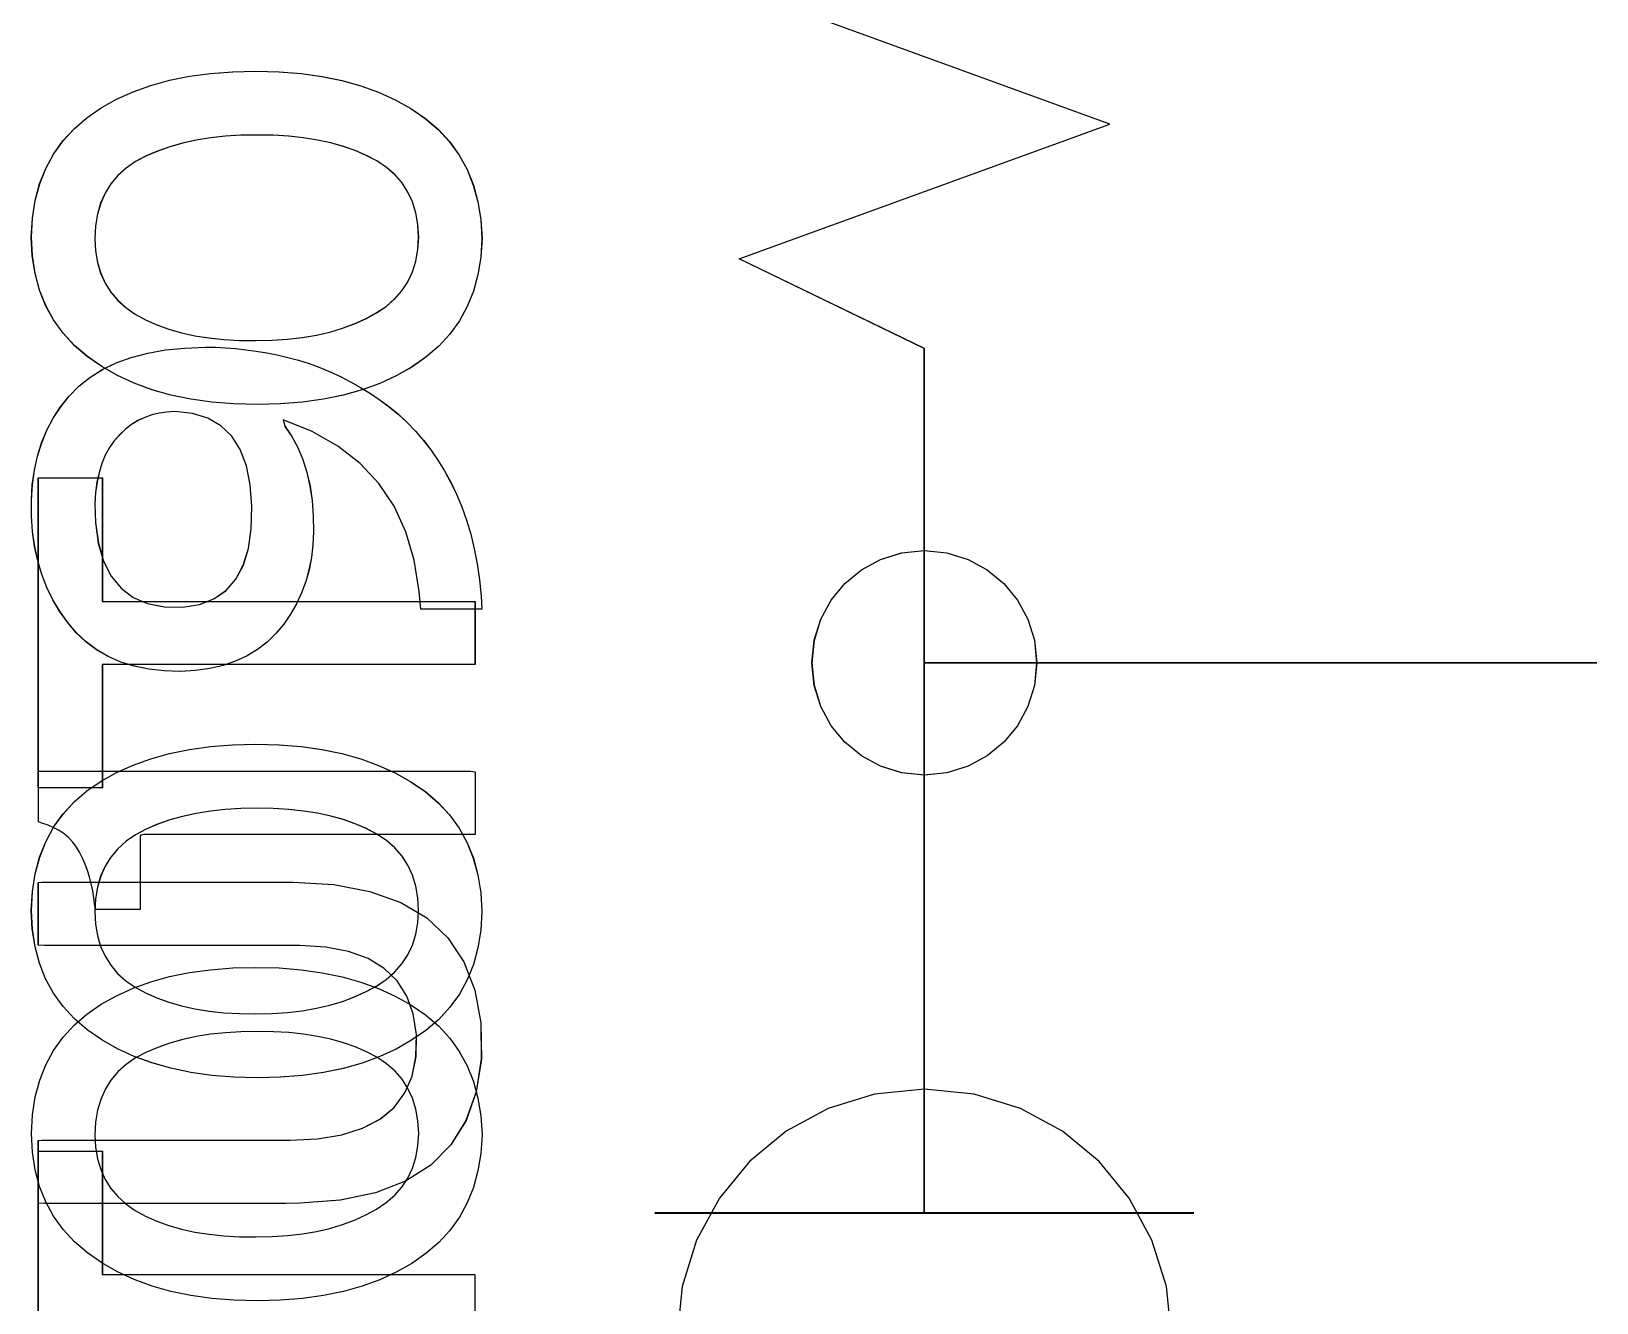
# Model space of a CAD drawing. Extents: x 1 to 47.7, y 0.2 to 35.
# Drawn here: x 36.3558 to 36.7042, y 8.7967 to 9.0799 of the extents above; entities that cross this region are included whole.
import ezdxf

# ---------------------------------------------------------------- set-up
doc = ezdxf.new("R2010")
doc.units = 0
doc.header["$MEASUREMENT"] = 0
for name, color, linetype in [('7_2___8__INDEPENDENT_INPUT', 7, 'CONTINUOUS'), ('7_3___8__OPTOISO_INDEPENDE', 7, 'CONTINUOUS'), ('7_4___24__OPTOISO_INDEPEND', 7, 'CONTINUOUS'), ('7_5___8__INDEPENDENT_INPUT', 7, 'CONTINUOUS'), ('7_6____8__INDEPENDENT_INPU', 7, 'CONTINUOUS'), ('7_7____8__OPTOISO_INDEPEND', 7, 'CONTINUOUS'), ('7_8____8__OPTOISO_INDEPEND', 7, 'CONTINUOUS')]:
    doc.layers.add(name, color=color, linetype=linetype)

msp = doc.modelspace()

# ---------------------------------------------------------------- linework, layer by layer
at = {"layer": '7_2___8__INDEPENDENT_INPUT'}
for points in [[(36.39456, 9.00952), (36.39678, 9.00949), (36.39903, 9.00938), (36.40129, 9.0092), (36.40358, 9.00895), (36.40588, 9.00863), (36.40821, 9.00824), (36.41055, 9.00778), (36.41292, 9.00725), (36.4153, 9.00662), (36.41768, 9.00586), (36.42002, 9.00499), (36.42234, 9.00403), (36.42462, 9.00296), (36.42688, 9.0018), (36.4291, 9.00053), (36.4313, 8.99917), (36.43346, 8.9977), (36.43557, 8.99616), (36.43757, 8.99451), (36.43949, 8.99273), (36.44132, 8.99083), (36.44307, 8.9888), (36.44472, 8.98665), (36.44629, 8.98437), (36.44777, 8.98197), (36.44916, 8.97945), (36.45047, 8.97676), (36.45165, 8.97394), (36.4527, 8.97097), (36.45361, 8.96787), (36.45439, 8.96463), (36.45503, 8.96124), (36.45554, 8.95772), (36.45591, 8.95406), (36.45608, 8.95114), (36.45536, 8.95114), (36.45387, 8.95114), (36.45184, 8.95114), (36.44953, 8.95114), (36.4472, 8.95114), (36.44508, 8.95114), (36.44344, 8.95114), (36.44252, 8.95114), (36.44214, 8.95514), (36.44105, 8.96208), (36.43918, 8.96841), (36.43655, 8.97411), (36.43315, 8.97919), (36.42899, 8.98365), (36.42405, 8.98749), (36.41834, 8.99071), (36.41187, 8.99331), (36.41228, 8.99188), (36.41381, 8.98961), (36.41514, 8.98715), (36.41625, 8.98449), (36.41714, 8.98164), (36.41783, 8.9786), (36.4183, 8.97537), (36.41855, 8.97194), (36.4186, 8.96843), (36.41847, 8.9655), (36.41814, 8.96268), (36.41762, 8.95995), (36.41689, 8.95733), (36.41596, 8.95481), (36.41483, 8.95239), (36.41351, 8.95007), (36.41198, 8.94785), (36.41026, 8.94574), (36.40832, 8.94384), (36.40618, 8.94218), (36.40383, 8.94077), (36.40128, 8.9396), (36.39851, 8.93866), (36.39554, 8.93798), (36.39236, 8.93753), (36.38897, 8.93732), (36.38537, 8.93741), (36.38195, 8.9378), (36.37873, 8.93846), (36.37572, 8.9394), (36.37293, 8.94061), (36.37035, 8.94211), (36.36798, 8.94389), (36.36582, 8.94594), (36.36387, 8.94826), (36.36211, 8.9507), (36.36056, 8.95329), (36.35923, 8.95603), (36.35812, 8.95891), (36.35723, 8.96194), (36.35655, 8.96512), (36.35609, 8.96845), (36.35585, 8.97192), (36.35583, 8.97548), (36.35604, 8.97889), (36.35649, 8.98214), (36.35718, 8.98525), (36.35811, 8.98821), (36.35927, 8.99103), (36.36068, 8.99369), (36.36233, 8.99621), (36.36421, 8.99858), (36.36637, 9.00081), (36.36884, 9.0028), (36.37161, 9.00453), (36.37468, 9.006), (36.37805, 9.00722), (36.38172, 9.00818), (36.3857, 9.00889), (36.38998, 9.00933)], [(36.38775, 8.99516), (36.38597, 8.99508), (36.38427, 8.99484), (36.38263, 8.99444), (36.38106, 8.99388), (36.37956, 8.99316), (36.37812, 8.99228), (36.37676, 8.99124), (36.37547, 8.99003), (36.37426, 8.98867), (36.37319, 8.98715), (36.37227, 8.98546), (36.37151, 8.98362), (36.37089, 8.98162), (36.37042, 8.97945), (36.3701, 8.97713), (36.36994, 8.97464), (36.37007, 8.97051), (36.37073, 8.96588), (36.3719, 8.96189), (36.37358, 8.95855), (36.37577, 8.95585), (36.37847, 8.95381), (36.38169, 8.95242), (36.38541, 8.95167), (36.38952, 8.95161), (36.39324, 8.95224), (36.39645, 8.95348), (36.39915, 8.95535), (36.40132, 8.95783), (36.40299, 8.96094), (36.40414, 8.96467), (36.40477, 8.96903), (36.4049, 8.97401), (36.40454, 8.97888), (36.40367, 8.98312), (36.4023, 8.98672), (36.40041, 8.98968), (36.39801, 8.99201), (36.3951, 8.99369), (36.39168, 8.99474)], [(36.40579, 8.92109), (36.41094, 8.92096), (36.41584, 8.92057), (36.42051, 8.91992), (36.42494, 8.91901), (36.42914, 8.91784), (36.43309, 8.9164), (36.43681, 8.91471), (36.44029, 8.91276), (36.44352, 8.91055), (36.4464, 8.90807), (36.4489, 8.90535), (36.45104, 8.90239), (36.4528, 8.89917), (36.45419, 8.89571), (36.4552, 8.892), (36.45584, 8.88804), (36.45611, 8.88383), (36.45584, 8.87967), (36.45521, 8.87576), (36.4542, 8.87208), (36.45283, 8.86865), (36.45108, 8.86547), (36.44897, 8.86253), (36.44649, 8.85983), (36.44364, 8.85738), (36.44045, 8.85517), (36.43703, 8.85322), (36.43335, 8.85153), (36.42943, 8.85009), (36.42526, 8.84892), (36.42083, 8.84801), (36.41616, 8.84736), (36.41123, 8.84697), (36.40606, 8.84684), (36.4009, 8.84697), (36.39598, 8.84737), (36.3913, 8.84803), (36.38686, 8.84895), (36.38266, 8.85014), (36.3787, 8.85159), (36.37498, 8.8533), (36.3715, 8.85528), (36.36826, 8.85752), (36.36537, 8.86), (36.36286, 8.86272), (36.36073, 8.86569), (36.35899, 8.86889), (36.35762, 8.87233), (36.35664, 8.87601), (36.35603, 8.87994), (36.35581, 8.8841), (36.35606, 8.8883), (36.35667, 8.89225), (36.35766, 8.89595), (36.35902, 8.8994), (36.36075, 8.9026), (36.36285, 8.90555), (36.36531, 8.90825), (36.36815, 8.91069), (36.37134, 8.91288), (36.37478, 8.9148), (36.37846, 8.91647), (36.3824, 8.91788), (36.38658, 8.91904), (36.39101, 8.91993), (36.39569, 8.92057), (36.40061, 8.92096)], [(36.40606, 8.90686), (36.40244, 8.90679), (36.39898, 8.90657), (36.39566, 8.90621), (36.3925, 8.9057), (36.38949, 8.90504), (36.38664, 8.90424), (36.38394, 8.90329), (36.38139, 8.9022), (36.37901, 8.90094), (36.3769, 8.89948), (36.37507, 8.89782), (36.37352, 8.89597), (36.37225, 8.89393), (36.37125, 8.89169), (36.37053, 8.88927), (36.37008, 8.88664), (36.36991, 8.88383), (36.37008, 8.88106), (36.37052, 8.87848), (36.37123, 8.87609), (36.37222, 8.87389), (36.37348, 8.87188), (36.37501, 8.87006), (36.37681, 8.86843), (36.37889, 8.86698), (36.38122, 8.86572), (36.38372, 8.8646), (36.38638, 8.86364), (36.38921, 8.86283), (36.3922, 8.86217), (36.39535, 8.86166), (36.39867, 8.86131), (36.40215, 8.86111), (36.40579, 8.86107), (36.40939, 8.86115), (36.41283, 8.86138), (36.41612, 8.86176), (36.41925, 8.86229), (36.42223, 8.86298), (36.42504, 8.86382), (36.42771, 8.86482), (36.43022, 8.86596), (36.4326, 8.86725), (36.43478, 8.86871), (36.43667, 8.87035), (36.43827, 8.87218), (36.43959, 8.87419), (36.44063, 8.87639), (36.44137, 8.87878), (36.44183, 8.88135), (36.442, 8.8841), (36.44183, 8.88691), (36.44138, 8.88953), (36.44064, 8.89195), (36.43963, 8.89417), (36.43833, 8.89619), (36.43674, 8.89802), (36.43488, 8.89965), (36.43273, 8.90109), (36.43037, 8.90232), (36.42789, 8.90338), (36.42525, 8.90431), (36.42245, 8.90509), (36.41949, 8.90572), (36.41637, 8.90622), (36.4131, 8.90658), (36.40966, 8.90679)]]:
    msp.add_lwpolyline(points, close=True, dxfattribs=at)
for points in [[(36.55459, 8.8168), (36.55459, 8.9393), (36.70423, 8.9393)], [(36.37161, 8.80302), (36.45455, 8.80302), (36.45455, 8.78893), (36.37161, 8.78893), (36.37161, 8.76146), (36.35737, 8.76146), (36.35737, 8.83051), (36.37161, 8.83051), (36.37161, 8.80302)], [(36.4946, 8.8168), (36.61459, 8.8168)]]:
    msp.add_lwpolyline(points, dxfattribs=at)
at = {"layer": '7_3___8__OPTOISO_INDEPENDE'}
for points in [[(36.39456, 9.00952), (36.39678, 9.00949), (36.39903, 9.00938), (36.40129, 9.0092), (36.40358, 9.00895), (36.40588, 9.00863), (36.40821, 9.00824), (36.41055, 9.00778), (36.41292, 9.00725), (36.4153, 9.00662), (36.41768, 9.00586), (36.42002, 9.00499), (36.42234, 9.00403), (36.42462, 9.00296), (36.42688, 9.0018), (36.4291, 9.00053), (36.4313, 8.99917), (36.43346, 8.9977), (36.43557, 8.99616), (36.43757, 8.99451), (36.43949, 8.99273), (36.44132, 8.99083), (36.44307, 8.9888), (36.44472, 8.98665), (36.44629, 8.98437), (36.44777, 8.98197), (36.44916, 8.97945), (36.45047, 8.97676), (36.45165, 8.97394), (36.4527, 8.97097), (36.45361, 8.96787), (36.45439, 8.96463), (36.45503, 8.96124), (36.45554, 8.95772), (36.45591, 8.95406), (36.45608, 8.95114), (36.45536, 8.95114), (36.45387, 8.95114), (36.45184, 8.95114), (36.44953, 8.95114), (36.4472, 8.95114), (36.44508, 8.95114), (36.44344, 8.95114), (36.44252, 8.95114), (36.44214, 8.95514), (36.44105, 8.96208), (36.43918, 8.96841), (36.43655, 8.97411), (36.43315, 8.97919), (36.42899, 8.98365), (36.42405, 8.98749), (36.41834, 8.99071), (36.41187, 8.99331), (36.41228, 8.99188), (36.41381, 8.98961), (36.41514, 8.98715), (36.41625, 8.98449), (36.41714, 8.98164), (36.41783, 8.9786), (36.4183, 8.97537), (36.41855, 8.97194), (36.4186, 8.96843), (36.41847, 8.9655), (36.41814, 8.96268), (36.41762, 8.95995), (36.41689, 8.95733), (36.41596, 8.95481), (36.41483, 8.95239), (36.41351, 8.95007), (36.41198, 8.94785), (36.41026, 8.94574), (36.40832, 8.94384), (36.40618, 8.94218), (36.40383, 8.94077), (36.40128, 8.9396), (36.39851, 8.93866), (36.39554, 8.93798), (36.39236, 8.93753), (36.38897, 8.93732), (36.38537, 8.93741), (36.38195, 8.9378), (36.37873, 8.93846), (36.37572, 8.9394), (36.37293, 8.94061), (36.37035, 8.94211), (36.36798, 8.94389), (36.36582, 8.94594), (36.36387, 8.94826), (36.36211, 8.9507), (36.36056, 8.95329), (36.35923, 8.95603), (36.35812, 8.95891), (36.35723, 8.96194), (36.35655, 8.96512), (36.35609, 8.96845), (36.35585, 8.97192), (36.35583, 8.97548), (36.35604, 8.97889), (36.35649, 8.98214), (36.35718, 8.98525), (36.35811, 8.98821), (36.35927, 8.99103), (36.36068, 8.99369), (36.36233, 8.99621), (36.36421, 8.99858), (36.36637, 9.00081), (36.36884, 9.0028), (36.37161, 9.00453), (36.37468, 9.006), (36.37805, 9.00722), (36.38172, 9.00818), (36.3857, 9.00889), (36.38998, 9.00933)], [(36.38775, 8.99516), (36.38597, 8.99508), (36.38427, 8.99484), (36.38263, 8.99444), (36.38106, 8.99388), (36.37956, 8.99316), (36.37812, 8.99228), (36.37676, 8.99124), (36.37547, 8.99003), (36.37426, 8.98867), (36.37319, 8.98715), (36.37227, 8.98546), (36.37151, 8.98362), (36.37089, 8.98162), (36.37042, 8.97945), (36.3701, 8.97713), (36.36994, 8.97464), (36.37007, 8.97051), (36.37073, 8.96588), (36.3719, 8.96189), (36.37358, 8.95855), (36.37577, 8.95585), (36.37847, 8.95381), (36.38169, 8.95242), (36.38541, 8.95167), (36.38952, 8.95161), (36.39324, 8.95224), (36.39645, 8.95348), (36.39915, 8.95535), (36.40132, 8.95783), (36.40299, 8.96094), (36.40414, 8.96467), (36.40477, 8.96903), (36.4049, 8.97401), (36.40454, 8.97888), (36.40367, 8.98312), (36.4023, 8.98672), (36.40041, 8.98968), (36.39801, 8.99201), (36.3951, 8.99369), (36.39168, 8.99474)], [(36.40579, 8.92109), (36.41094, 8.92096), (36.41584, 8.92057), (36.42051, 8.91992), (36.42494, 8.91901), (36.42914, 8.91784), (36.43309, 8.9164), (36.43681, 8.91471), (36.44029, 8.91276), (36.44352, 8.91055), (36.4464, 8.90807), (36.4489, 8.90535), (36.45104, 8.90239), (36.4528, 8.89917), (36.45419, 8.89571), (36.4552, 8.892), (36.45584, 8.88804), (36.45611, 8.88383), (36.45584, 8.87967), (36.45521, 8.87576), (36.4542, 8.87208), (36.45283, 8.86865), (36.45108, 8.86547), (36.44897, 8.86253), (36.44649, 8.85983), (36.44364, 8.85738), (36.44045, 8.85517), (36.43703, 8.85322), (36.43335, 8.85153), (36.42943, 8.85009), (36.42526, 8.84892), (36.42083, 8.84801), (36.41616, 8.84736), (36.41123, 8.84697), (36.40606, 8.84684), (36.4009, 8.84697), (36.39598, 8.84737), (36.3913, 8.84803), (36.38686, 8.84895), (36.38266, 8.85014), (36.3787, 8.85159), (36.37498, 8.8533), (36.3715, 8.85528), (36.36826, 8.85752), (36.36537, 8.86), (36.36286, 8.86272), (36.36073, 8.86569), (36.35899, 8.86889), (36.35762, 8.87233), (36.35664, 8.87601), (36.35603, 8.87994), (36.35581, 8.8841), (36.35606, 8.8883), (36.35667, 8.89225), (36.35766, 8.89595), (36.35902, 8.8994), (36.36075, 8.9026), (36.36285, 8.90555), (36.36531, 8.90825), (36.36815, 8.91069), (36.37134, 8.91288), (36.37478, 8.9148), (36.37846, 8.91647), (36.3824, 8.91788), (36.38658, 8.91904), (36.39101, 8.91993), (36.39569, 8.92057), (36.40061, 8.92096)], [(36.40606, 8.90686), (36.40244, 8.90679), (36.39898, 8.90657), (36.39566, 8.90621), (36.3925, 8.9057), (36.38949, 8.90504), (36.38664, 8.90424), (36.38394, 8.90329), (36.38139, 8.9022), (36.37901, 8.90094), (36.3769, 8.89948), (36.37507, 8.89782), (36.37352, 8.89597), (36.37225, 8.89393), (36.37125, 8.89169), (36.37053, 8.88927), (36.37008, 8.88664), (36.36991, 8.88383), (36.37008, 8.88106), (36.37052, 8.87848), (36.37123, 8.87609), (36.37222, 8.87389), (36.37348, 8.87188), (36.37501, 8.87006), (36.37681, 8.86843), (36.37889, 8.86698), (36.38122, 8.86572), (36.38372, 8.8646), (36.38638, 8.86364), (36.38921, 8.86283), (36.3922, 8.86217), (36.39535, 8.86166), (36.39867, 8.86131), (36.40215, 8.86111), (36.40579, 8.86107), (36.40939, 8.86115), (36.41283, 8.86138), (36.41612, 8.86176), (36.41925, 8.86229), (36.42223, 8.86298), (36.42504, 8.86382), (36.42771, 8.86482), (36.43022, 8.86596), (36.4326, 8.86725), (36.43478, 8.86871), (36.43667, 8.87035), (36.43827, 8.87218), (36.43959, 8.87419), (36.44063, 8.87639), (36.44137, 8.87878), (36.44183, 8.88135), (36.442, 8.8841), (36.44183, 8.88691), (36.44138, 8.88953), (36.44064, 8.89195), (36.43963, 8.89417), (36.43833, 8.89619), (36.43674, 8.89802), (36.43488, 8.89965), (36.43273, 8.90109), (36.43037, 8.90232), (36.42789, 8.90338), (36.42525, 8.90431), (36.42245, 8.90509), (36.41949, 8.90572), (36.41637, 8.90622), (36.4131, 8.90658), (36.40966, 8.90679)]]:
    msp.add_lwpolyline(points, close=True, dxfattribs=at)
for points in [[(36.55459, 8.8168), (36.55459, 8.93931), (36.70423, 8.93931)], [(36.37161, 8.80302), (36.45455, 8.80302), (36.45455, 8.78893), (36.37161, 8.78893), (36.37161, 8.76146), (36.35737, 8.76146), (36.35737, 8.83051), (36.37161, 8.83051), (36.37161, 8.80302)], [(36.4946, 8.8168), (36.61459, 8.8168)]]:
    msp.add_lwpolyline(points, dxfattribs=at)
at = {"layer": '7_4___24__OPTOISO_INDEPEND'}
for points in [[(36.55458, 8.8443), (36.55458, 8.93929), (36.70423, 8.93929)], [(36.60957, 8.78929), (36.60845, 8.80038), (36.60525, 8.8107), (36.60018, 8.82005), (36.59347, 8.82819), (36.58533, 8.83491), (36.57599, 8.83998), (36.56566, 8.84318), (36.55458, 8.8443), (36.54349, 8.84318), (36.53316, 8.83998), (36.52381, 8.83491), (36.51567, 8.82819), (36.50896, 8.82005), (36.50389, 8.8107), (36.50068, 8.80038), (36.49957, 8.78929)]]:
    msp.add_lwpolyline(points, dxfattribs=at)
for points in [[(36.45456, 8.90097), (36.45171, 8.90097), (36.44413, 8.90097), (36.43326, 8.90097), (36.42058, 8.90097), (36.40754, 8.90097), (36.39558, 8.90097), (36.38618, 8.90097), (36.38078, 8.90097), (36.38003, 8.90081), (36.38003, 8.8996), (36.38003, 8.89749), (36.38003, 8.89481), (36.38003, 8.89189), (36.38003, 8.88905), (36.38003, 8.88662), (36.38003, 8.88492), (36.38003, 8.88428), (36.37965, 8.88428), (36.37863, 8.88428), (36.37716, 8.88428), (36.37546, 8.88428), (36.3737, 8.88428), (36.37209, 8.88428), (36.37082, 8.88428), (36.3701, 8.88428), (36.36992, 8.88514), (36.36973, 8.88683), (36.36947, 8.88847), (36.36914, 8.89004), (36.36875, 8.89155), (36.3683, 8.89301), (36.36777, 8.89441), (36.36719, 8.89575), (36.36654, 8.89703), (36.36583, 8.89821), (36.36503, 8.89929), (36.36412, 8.90026), (36.36312, 8.90112), (36.36202, 8.90188), (36.36082, 8.90252), (36.35952, 8.90306), (36.35812, 8.9035), (36.35738, 8.90379), (36.35738, 8.90461), (36.35738, 8.90605), (36.35738, 8.90788), (36.35738, 8.90988), (36.35738, 8.91182), (36.35738, 8.91348), (36.35738, 8.91464), (36.35738, 8.91508), (36.3611, 8.91508), (36.37099, 8.91508), (36.38515, 8.91508), (36.40169, 8.91508), (36.4187, 8.91508), (36.43429, 8.91508), (36.44655, 8.91508), (36.45359, 8.91508), (36.45456, 8.91494), (36.45456, 8.91392), (36.45456, 8.91214), (36.45456, 8.90987), (36.45456, 8.90741), (36.45456, 8.905), (36.45456, 8.90295), (36.45456, 8.90151)], [(36.4058, 8.87141), (36.41095, 8.87128), (36.41586, 8.87089), (36.42053, 8.87023), (36.42496, 8.86932), (36.42915, 8.86815), (36.4331, 8.86672), (36.43682, 8.86503), (36.4403, 8.86308), (36.44353, 8.86086), (36.44641, 8.85839), (36.44892, 8.85567), (36.45105, 8.8527), (36.45281, 8.84948), (36.4542, 8.84602), (36.45521, 8.84231), (36.45585, 8.83835), (36.45612, 8.83415), (36.45586, 8.82998), (36.45522, 8.82607), (36.45422, 8.82239), (36.45284, 8.81896), (36.4511, 8.81578), (36.44898, 8.81284), (36.4465, 8.81014), (36.44365, 8.80768), (36.44047, 8.80547), (36.43704, 8.80352), (36.43337, 8.80183), (36.42944, 8.8004), (36.42527, 8.79923), (36.42085, 8.79832), (36.41617, 8.79767), (36.41125, 8.79728), (36.40607, 8.79715), (36.40091, 8.79728), (36.39599, 8.79768), (36.39131, 8.79834), (36.38687, 8.79926), (36.38267, 8.80045), (36.37871, 8.8019), (36.37499, 8.80362), (36.37151, 8.80559), (36.36827, 8.80783), (36.36538, 8.81031), (36.36288, 8.81303), (36.36075, 8.816), (36.359, 8.8192), (36.35764, 8.82264), (36.35665, 8.82632), (36.35605, 8.83024), (36.35582, 8.8344), (36.35607, 8.83861), (36.35669, 8.84256), (36.35768, 8.84626), (36.35903, 8.84971), (36.36076, 8.85291), (36.36286, 8.85586), (36.36533, 8.85856), (36.36817, 8.861), (36.37135, 8.86319), (36.37479, 8.86511), (36.37848, 8.86678), (36.38241, 8.8682), (36.38659, 8.86935), (36.39102, 8.87025), (36.3957, 8.87089), (36.40063, 8.87128)], [(36.40607, 8.85716), (36.40245, 8.85709), (36.39899, 8.85687), (36.39568, 8.85651), (36.39252, 8.856), (36.38951, 8.85535), (36.38665, 8.85454), (36.38395, 8.8536), (36.3814, 8.8525), (36.37902, 8.85124), (36.37692, 8.84978), (36.37509, 8.84813), (36.37353, 8.84628), (36.37226, 8.84424), (36.37126, 8.84201), (36.37054, 8.83958), (36.37009, 8.83696), (36.36993, 8.83415), (36.37009, 8.83138), (36.37053, 8.8288), (36.37124, 8.82641), (36.37223, 8.82421), (36.37349, 8.82219), (36.37502, 8.82037), (36.37683, 8.81874), (36.3789, 8.8173), (36.38123, 8.81603), (36.38373, 8.81491), (36.3864, 8.81395), (36.38922, 8.81314), (36.39221, 8.81248), (36.39536, 8.81198), (36.39868, 8.81163), (36.40216, 8.81143), (36.4058, 8.81139), (36.4094, 8.81146), (36.41284, 8.81169), (36.41613, 8.81207), (36.41926, 8.81261), (36.42224, 8.81329), (36.42506, 8.81413), (36.42772, 8.81513), (36.43023, 8.81628), (36.43262, 8.81757), (36.43479, 8.81902), (36.43668, 8.82066), (36.43829, 8.82249), (36.43961, 8.8245), (36.44064, 8.8267), (36.44139, 8.82908), (36.44184, 8.83165), (36.44202, 8.8344), (36.44185, 8.83722), (36.44139, 8.83983), (36.44066, 8.84225), (36.43964, 8.84447), (36.43834, 8.8465), (36.43676, 8.84832), (36.43489, 8.84996), (36.43274, 8.85139), (36.43038, 8.85262), (36.4279, 8.85369), (36.42526, 8.85461), (36.42247, 8.85539), (36.41951, 8.85603), (36.41639, 8.85653), (36.41311, 8.85688), (36.40967, 8.85709)]]:
    msp.add_lwpolyline(points, close=True, dxfattribs=at)
at = {"layer": '7_5___8__INDEPENDENT_INPUT'}
for points in [[(36.70424, 8.93922), (36.55457, 8.93922), (36.55457, 9.00919), (36.51333, 9.0292), (36.59583, 9.05921), (36.51333, 9.08923), (36.59583, 9.11925), (36.51333, 9.14926), (36.59583, 9.17928), (36.55457, 9.19928), (36.55457, 9.23921), (36.70424, 9.23921)], [(36.3716, 8.95292), (36.45454, 8.95292), (36.45454, 8.93883), (36.3716, 8.93883), (36.3716, 8.91136), (36.35735, 8.91136), (36.35735, 8.98041), (36.3716, 8.98041), (36.3716, 8.95292)], [(36.55457, 8.8168), (36.55457, 8.93922), (36.70424, 8.93922)], [(36.49457, 8.8167), (36.61458, 8.8167)]]:
    msp.add_lwpolyline(points, dxfattribs=at)
for points in [[(36.40578, 9.07099), (36.41092, 9.07086), (36.41583, 9.07047), (36.4205, 9.06982), (36.42493, 9.06891), (36.42912, 9.06774), (36.43308, 9.06631), (36.43679, 9.06462), (36.44027, 9.06266), (36.4435, 9.06045), (36.44638, 9.05797), (36.44889, 9.05525), (36.45103, 9.05229), (36.45279, 9.04907), (36.45417, 9.04561), (36.45519, 9.0419), (36.45583, 9.03794), (36.4561, 9.03373), (36.45583, 9.02957), (36.45519, 9.02566), (36.45419, 9.02198), (36.45281, 9.01856), (36.45107, 9.01537), (36.44896, 9.01243), (36.44647, 9.00973), (36.44362, 9.00728), (36.44044, 9.00507), (36.43702, 9.00312), (36.43334, 9.00143), (36.42942, 9), (36.42524, 8.99883), (36.42082, 8.99792), (36.41615, 8.99727), (36.41122, 8.99687), (36.40605, 8.99674), (36.40089, 8.99688), (36.39597, 8.99727), (36.39129, 8.99793), (36.38685, 8.99885), (36.38264, 9.00004), (36.37868, 9.00149), (36.37496, 9.0032), (36.37148, 9.00518), (36.36825, 9.00742), (36.36536, 9.0099), (36.36285, 9.01263), (36.36072, 9.01559), (36.35897, 9.01879), (36.35761, 9.02223), (36.35662, 9.02592), (36.35602, 9.02984), (36.35579, 9.034), (36.35604, 9.03821), (36.35666, 9.04216), (36.35765, 9.04586), (36.35901, 9.04931), (36.36073, 9.0525), (36.36283, 9.05545), (36.3653, 9.05815), (36.36814, 9.0606), (36.37132, 9.06278), (36.37476, 9.06471), (36.37845, 9.06637), (36.38238, 9.06778), (36.38657, 9.06894), (36.391, 9.06984), (36.39567, 9.07048), (36.4006, 9.07086)], [(36.40605, 9.05676), (36.40243, 9.05669), (36.39896, 9.05647), (36.39565, 9.05611), (36.39249, 9.0556), (36.38948, 9.05494), (36.38663, 9.05414), (36.38392, 9.0532), (36.38137, 9.0521), (36.379, 9.05084), (36.37689, 9.04938), (36.37506, 9.04772), (36.37351, 9.04587), (36.37223, 9.04383), (36.37123, 9.0416), (36.37051, 9.03917), (36.37007, 9.03655), (36.3699, 9.03373), (36.37007, 9.03096), (36.3705, 9.02839), (36.37122, 9.026), (36.3722, 9.0238), (36.37346, 9.02178), (36.37499, 9.01996), (36.3768, 9.01833), (36.37888, 9.01689), (36.38121, 9.01562), (36.38371, 9.0145), (36.38637, 9.01354), (36.3892, 9.01273), (36.39218, 9.01207), (36.39534, 9.01157), (36.39865, 9.01121), (36.40213, 9.01102), (36.40578, 9.01097), (36.40937, 9.01105), (36.41282, 9.01128), (36.4161, 9.01166), (36.41924, 9.0122), (36.42221, 9.01288), (36.42503, 9.01373), (36.42769, 9.01472), (36.4302, 9.01586), (36.43259, 9.01715), (36.43477, 9.01861), (36.43666, 9.02025), (36.43826, 9.02208), (36.43958, 9.0241), (36.44061, 9.02629), (36.44136, 9.02868), (36.44182, 9.03125), (36.44199, 9.034), (36.44182, 9.03682), (36.44137, 9.03943), (36.44063, 9.04185), (36.43961, 9.04407), (36.43831, 9.04609), (36.43673, 9.04792), (36.43486, 9.04956), (36.43271, 9.05099), (36.43035, 9.05222), (36.42788, 9.05329), (36.42524, 9.05421), (36.42244, 9.05499), (36.41948, 9.05563), (36.41636, 9.05612), (36.41308, 9.05648), (36.40964, 9.05669)], [(36.55456, 8.96422), (36.5596, 8.96371), (36.5643, 8.96225), (36.56855, 8.95994), (36.57225, 8.95689), (36.57531, 8.95319), (36.57762, 8.94894), (36.57907, 8.94424), (36.57958, 8.9392), (36.57907, 8.93416), (36.57762, 8.92947), (36.57531, 8.92523), (36.57225, 8.92153), (36.56855, 8.91848), (36.5643, 8.91618), (36.5596, 8.91473), (36.55456, 8.91422), (36.54952, 8.91473), (36.54483, 8.91618), (36.54059, 8.91848), (36.53689, 8.92153), (36.53384, 8.92523), (36.53154, 8.92947), (36.53008, 8.93416), (36.52957, 8.9392), (36.53008, 8.94424), (36.53154, 8.94894), (36.53384, 8.95319), (36.53689, 8.95689), (36.54059, 8.95994), (36.54483, 8.96225), (36.54952, 8.96371)], [(36.41402, 8.89039), (36.42314, 8.88984), (36.43115, 8.88832), (36.43804, 8.88585), (36.44383, 8.88241), (36.4485, 8.87801), (36.45205, 8.87265), (36.4545, 8.86634), (36.45583, 8.85906), (36.45595, 8.85103), (36.45481, 8.84369), (36.45255, 8.8373), (36.44918, 8.83186), (36.44469, 8.82736), (36.4391, 8.82382), (36.43239, 8.82122), (36.42457, 8.81958), (36.41563, 8.81889), (36.41234, 8.81886), (36.40734, 8.81886), (36.39968, 8.81886), (36.39042, 8.81886), (36.38064, 8.81886), (36.37139, 8.81886), (36.36373, 8.81886), (36.35873, 8.81886), (36.35735, 8.81888), (36.35735, 8.81961), (36.35735, 8.82116), (36.35735, 8.82326), (36.35735, 8.82566), (36.35735, 8.82809), (36.35735, 8.83027), (36.35735, 8.83195), (36.35735, 8.83286), (36.35813, 8.83295), (36.36245, 8.83295), (36.36962, 8.83295), (36.37858, 8.83295), (36.38828, 8.83295), (36.39767, 8.83295), (36.40568, 8.83295), (36.41126, 8.83295), (36.41336, 8.83295), (36.4195, 8.83324), (36.42489, 8.83412), (36.42953, 8.83557), (36.43341, 8.83761), (36.43654, 8.84023), (36.43892, 8.84344), (36.44054, 8.84722), (36.44142, 8.85159), (36.44151, 8.85649), (36.4408, 8.86105), (36.43938, 8.86502), (36.43722, 8.8684), (36.43434, 8.87117), (36.43074, 8.87335), (36.4264, 8.87493), (36.42134, 8.87591), (36.41555, 8.8763), (36.41292, 8.8763), (36.40787, 8.8763), (36.40013, 8.8763), (36.39077, 8.8763), (36.38089, 8.8763), (36.37153, 8.8763), (36.36379, 8.8763), (36.35874, 8.8763), (36.35735, 8.87632), (36.35735, 8.87705), (36.35735, 8.8786), (36.35735, 8.8807), (36.35735, 8.8831), (36.35735, 8.88553), (36.35735, 8.88771), (36.35735, 8.8894), (36.35735, 8.89031), (36.35814, 8.89039), (36.36251, 8.89039), (36.36976, 8.89039), (36.37883, 8.89039), (36.38865, 8.89039), (36.39815, 8.89039), (36.40625, 8.89039), (36.4119, 8.89039)]]:
    msp.add_lwpolyline(points, close=True, dxfattribs=at)
at = {"layer": '7_6____8__INDEPENDENT_INPU'}
for points in [[(36.39454, 9.00952), (36.39677, 9.00949), (36.39901, 9.00938), (36.40128, 9.0092), (36.40356, 9.00895), (36.40587, 9.00863), (36.40819, 9.00824), (36.41054, 9.00778), (36.4129, 9.00725), (36.41529, 9.00662), (36.41766, 9.00586), (36.42001, 9.00499), (36.42232, 9.00403), (36.42461, 9.00296), (36.42686, 9.0018), (36.42909, 9.00053), (36.43128, 8.99917), (36.43345, 8.9977), (36.43555, 8.99616), (36.43756, 8.99451), (36.43948, 8.99273), (36.44131, 8.99083), (36.44305, 8.9888), (36.44471, 8.98665), (36.44627, 8.98437), (36.44775, 8.98197), (36.44914, 8.97945), (36.45046, 8.97676), (36.45164, 8.97394), (36.45268, 8.97097), (36.4536, 8.96787), (36.45437, 8.96463), (36.45502, 8.96124), (36.45553, 8.95772), (36.4559, 8.95406), (36.45607, 8.95114), (36.45535, 8.95114), (36.45385, 8.95114), (36.45182, 8.95114), (36.44952, 8.95114), (36.44718, 8.95114), (36.44507, 8.95114), (36.44343, 8.95114), (36.44251, 8.95114), (36.44213, 8.95514), (36.44103, 8.96208), (36.43917, 8.96841), (36.43654, 8.97411), (36.43314, 8.97919), (36.42897, 8.98365), (36.42404, 8.98749), (36.41833, 8.99071), (36.41186, 8.99331), (36.41226, 8.99188), (36.4138, 8.98961), (36.41512, 8.98715), (36.41623, 8.98449), (36.41713, 8.98164), (36.41781, 8.9786), (36.41828, 8.97537), (36.41854, 8.97194), (36.41859, 8.96843), (36.41846, 8.9655), (36.41813, 8.96268), (36.4176, 8.95995), (36.41687, 8.95733), (36.41595, 8.95481), (36.41482, 8.95239), (36.41349, 8.95007), (36.41197, 8.94785), (36.41024, 8.94574), (36.40831, 8.94384), (36.40617, 8.94218), (36.40382, 8.94077), (36.40126, 8.9396), (36.3985, 8.93866), (36.39552, 8.93798), (36.39234, 8.93753), (36.38895, 8.93732), (36.38536, 8.93741), (36.38193, 8.9378), (36.37872, 8.93846), (36.37571, 8.9394), (36.37292, 8.94061), (36.37033, 8.94211), (36.36796, 8.94389), (36.36581, 8.94594), (36.36386, 8.94826), (36.36209, 8.9507), (36.36055, 8.95329), (36.35922, 8.95603), (36.35811, 8.95891), (36.35722, 8.96194), (36.35654, 8.96512), (36.35608, 8.96845), (36.35584, 8.97192), (36.35581, 8.97548), (36.35602, 8.97889), (36.35647, 8.98214), (36.35716, 8.98525), (36.35809, 8.98821), (36.35926, 8.99103), (36.36067, 8.99369), (36.36231, 8.99621), (36.3642, 8.99858), (36.36636, 9.00081), (36.36882, 9.0028), (36.37159, 9.00453), (36.37466, 9.006), (36.37803, 9.00722), (36.38171, 9.00818), (36.38568, 9.00889), (36.38996, 9.00933)], [(36.38774, 8.99516), (36.38596, 8.99508), (36.38425, 8.99484), (36.38261, 8.99444), (36.38104, 8.99388), (36.37954, 8.99316), (36.37811, 8.99228), (36.37675, 8.99124), (36.37545, 8.99003), (36.37424, 8.98867), (36.37318, 8.98715), (36.37226, 8.98546), (36.37149, 8.98362), (36.37087, 8.98162), (36.37041, 8.97945), (36.37009, 8.97713), (36.36992, 8.97464), (36.37005, 8.97051), (36.37071, 8.96588), (36.37188, 8.96189), (36.37357, 8.95855), (36.37576, 8.95585), (36.37846, 8.95381), (36.38167, 8.95242), (36.38539, 8.95167), (36.38951, 8.95161), (36.39323, 8.95224), (36.39644, 8.95348), (36.39913, 8.95535), (36.40131, 8.95783), (36.40297, 8.96094), (36.40412, 8.96467), (36.40476, 8.96903), (36.40488, 8.97401), (36.40453, 8.97888), (36.40366, 8.98312), (36.40228, 8.98672), (36.4004, 8.98968), (36.398, 8.99201), (36.39509, 8.99369), (36.39167, 8.99474)], [(36.40578, 8.92109), (36.41092, 8.92096), (36.41583, 8.92057), (36.4205, 8.91992), (36.42493, 8.91901), (36.42912, 8.91784), (36.43308, 8.9164), (36.43679, 8.91471), (36.44027, 8.91276), (36.4435, 8.91055), (36.44638, 8.90807), (36.44889, 8.90535), (36.45103, 8.90239), (36.45279, 8.89917), (36.45417, 8.89571), (36.45519, 8.892), (36.45583, 8.88804), (36.4561, 8.88383), (36.45583, 8.87967), (36.45519, 8.87576), (36.45419, 8.87208), (36.45281, 8.86865), (36.45107, 8.86547), (36.44896, 8.86253), (36.44647, 8.85983), (36.44362, 8.85738), (36.44044, 8.85517), (36.43702, 8.85322), (36.43334, 8.85153), (36.42942, 8.85009), (36.42524, 8.84892), (36.42082, 8.84801), (36.41615, 8.84736), (36.41122, 8.84697), (36.40605, 8.84684), (36.40089, 8.84697), (36.39597, 8.84737), (36.39129, 8.84803), (36.38685, 8.84895), (36.38264, 8.85014), (36.37868, 8.85159), (36.37496, 8.8533), (36.37148, 8.85528), (36.36825, 8.85752), (36.36536, 8.86), (36.36285, 8.86272), (36.36072, 8.86569), (36.35897, 8.86889), (36.35761, 8.87233), (36.35662, 8.87601), (36.35602, 8.87994), (36.35579, 8.8841), (36.35604, 8.8883), (36.35666, 8.89225), (36.35765, 8.89595), (36.35901, 8.8994), (36.36073, 8.9026), (36.36283, 8.90555), (36.3653, 8.90825), (36.36814, 8.91069), (36.37132, 8.91288), (36.37476, 8.9148), (36.37845, 8.91647), (36.38238, 8.91788), (36.38657, 8.91904), (36.391, 8.91993), (36.39567, 8.92057), (36.4006, 8.92096)], [(36.40605, 8.90686), (36.40243, 8.90679), (36.39896, 8.90657), (36.39565, 8.90621), (36.39249, 8.9057), (36.38948, 8.90504), (36.38663, 8.90424), (36.38392, 8.90329), (36.38137, 8.9022), (36.379, 8.90094), (36.37689, 8.89948), (36.37506, 8.89782), (36.37351, 8.89597), (36.37223, 8.89393), (36.37123, 8.89169), (36.37051, 8.88927), (36.37007, 8.88664), (36.3699, 8.88383), (36.37007, 8.88106), (36.3705, 8.87848), (36.37122, 8.87609), (36.3722, 8.87389), (36.37346, 8.87188), (36.37499, 8.87006), (36.3768, 8.86843), (36.37888, 8.86698), (36.38121, 8.86572), (36.38371, 8.8646), (36.38637, 8.86364), (36.3892, 8.86283), (36.39218, 8.86217), (36.39534, 8.86166), (36.39865, 8.86131), (36.40213, 8.86111), (36.40578, 8.86107), (36.40937, 8.86115), (36.41282, 8.86138), (36.4161, 8.86176), (36.41924, 8.86229), (36.42221, 8.86298), (36.42503, 8.86382), (36.42769, 8.86482), (36.4302, 8.86596), (36.43259, 8.86725), (36.43477, 8.86871), (36.43666, 8.87035), (36.43826, 8.87218), (36.43958, 8.87419), (36.44061, 8.87639), (36.44136, 8.87878), (36.44182, 8.88135), (36.44199, 8.8841), (36.44182, 8.88691), (36.44137, 8.88953), (36.44063, 8.89195), (36.43961, 8.89417), (36.43831, 8.89619), (36.43673, 8.89802), (36.43486, 8.89965), (36.43271, 8.90109), (36.43035, 8.90232), (36.42788, 8.90338), (36.42524, 8.90431), (36.42244, 8.90509), (36.41948, 8.90572), (36.41636, 8.90622), (36.41308, 8.90658), (36.40964, 8.90679)]]:
    msp.add_lwpolyline(points, close=True, dxfattribs=at)
for points in [[(36.55459, 8.8168), (36.55459, 8.9393), (36.70423, 8.9393)], [(36.3716, 8.80302), (36.45454, 8.80302), (36.45454, 8.78893), (36.3716, 8.78893), (36.3716, 8.76146), (36.35735, 8.76146), (36.35735, 8.83051), (36.3716, 8.83051), (36.3716, 8.80302)], [(36.4946, 8.8168), (36.61459, 8.8168)]]:
    msp.add_lwpolyline(points, dxfattribs=at)
at = {"layer": '7_7____8__OPTOISO_INDEPEND'}
for points in [[(36.39456, 9.00952), (36.39678, 9.00949), (36.39903, 9.00938), (36.40129, 9.0092), (36.40358, 9.00895), (36.40588, 9.00863), (36.40821, 9.00824), (36.41055, 9.00778), (36.41292, 9.00725), (36.4153, 9.00662), (36.41768, 9.00586), (36.42002, 9.00499), (36.42234, 9.00403), (36.42462, 9.00296), (36.42688, 9.0018), (36.4291, 9.00053), (36.4313, 8.99917), (36.43346, 8.9977), (36.43557, 8.99616), (36.43757, 8.99451), (36.43949, 8.99273), (36.44132, 8.99083), (36.44307, 8.9888), (36.44472, 8.98665), (36.44629, 8.98437), (36.44777, 8.98197), (36.44916, 8.97945), (36.45047, 8.97676), (36.45165, 8.97394), (36.4527, 8.97097), (36.45361, 8.96787), (36.45439, 8.96463), (36.45503, 8.96124), (36.45554, 8.95772), (36.45591, 8.95406), (36.45608, 8.95114), (36.45536, 8.95114), (36.45387, 8.95114), (36.45184, 8.95114), (36.44953, 8.95114), (36.4472, 8.95114), (36.44508, 8.95114), (36.44344, 8.95114), (36.44252, 8.95114), (36.44214, 8.95514), (36.44105, 8.96208), (36.43918, 8.96841), (36.43655, 8.97411), (36.43315, 8.97919), (36.42899, 8.98365), (36.42405, 8.98749), (36.41834, 8.99071), (36.41187, 8.99331), (36.41228, 8.99188), (36.41381, 8.98961), (36.41514, 8.98715), (36.41625, 8.98449), (36.41714, 8.98164), (36.41783, 8.9786), (36.4183, 8.97537), (36.41855, 8.97194), (36.4186, 8.96843), (36.41847, 8.9655), (36.41814, 8.96268), (36.41762, 8.95995), (36.41689, 8.95733), (36.41596, 8.95481), (36.41483, 8.95239), (36.41351, 8.95007), (36.41198, 8.94785), (36.41026, 8.94574), (36.40832, 8.94384), (36.40618, 8.94218), (36.40383, 8.94077), (36.40128, 8.9396), (36.39851, 8.93866), (36.39554, 8.93798), (36.39236, 8.93753), (36.38897, 8.93732), (36.38537, 8.93741), (36.38195, 8.9378), (36.37873, 8.93846), (36.37572, 8.9394), (36.37293, 8.94061), (36.37035, 8.94211), (36.36798, 8.94389), (36.36582, 8.94594), (36.36387, 8.94826), (36.36211, 8.9507), (36.36056, 8.95329), (36.35923, 8.95603), (36.35812, 8.95891), (36.35723, 8.96194), (36.35655, 8.96512), (36.35609, 8.96845), (36.35585, 8.97192), (36.35583, 8.97548), (36.35604, 8.97889), (36.35649, 8.98214), (36.35718, 8.98525), (36.35811, 8.98821), (36.35927, 8.99103), (36.36068, 8.99369), (36.36233, 8.99621), (36.36421, 8.99858), (36.36637, 9.00081), (36.36884, 9.0028), (36.37161, 9.00453), (36.37468, 9.006), (36.37805, 9.00722), (36.38172, 9.00818), (36.3857, 9.00889), (36.38998, 9.00933)], [(36.38775, 8.99516), (36.38597, 8.99508), (36.38427, 8.99484), (36.38263, 8.99444), (36.38106, 8.99388), (36.37956, 8.99316), (36.37812, 8.99228), (36.37676, 8.99124), (36.37547, 8.99003), (36.37426, 8.98867), (36.37319, 8.98715), (36.37227, 8.98546), (36.37151, 8.98362), (36.37089, 8.98162), (36.37042, 8.97945), (36.3701, 8.97713), (36.36994, 8.97464), (36.37007, 8.97051), (36.37073, 8.96588), (36.3719, 8.96189), (36.37358, 8.95855), (36.37577, 8.95585), (36.37847, 8.95381), (36.38169, 8.95242), (36.38541, 8.95167), (36.38952, 8.95161), (36.39324, 8.95224), (36.39645, 8.95348), (36.39915, 8.95535), (36.40132, 8.95783), (36.40299, 8.96094), (36.40414, 8.96467), (36.40477, 8.96903), (36.4049, 8.97401), (36.40454, 8.97888), (36.40367, 8.98312), (36.4023, 8.98672), (36.40041, 8.98968), (36.39801, 8.99201), (36.3951, 8.99369), (36.39168, 8.99474)], [(36.40579, 8.92109), (36.41094, 8.92096), (36.41584, 8.92057), (36.42051, 8.91992), (36.42494, 8.91901), (36.42914, 8.91784), (36.43309, 8.9164), (36.43681, 8.91471), (36.44029, 8.91276), (36.44352, 8.91055), (36.4464, 8.90807), (36.4489, 8.90535), (36.45104, 8.90239), (36.4528, 8.89917), (36.45419, 8.89571), (36.4552, 8.892), (36.45584, 8.88804), (36.45611, 8.88383), (36.45584, 8.87967), (36.45521, 8.87576), (36.4542, 8.87208), (36.45283, 8.86865), (36.45108, 8.86547), (36.44897, 8.86253), (36.44649, 8.85983), (36.44364, 8.85738), (36.44045, 8.85517), (36.43703, 8.85322), (36.43335, 8.85153), (36.42943, 8.85009), (36.42526, 8.84892), (36.42083, 8.84801), (36.41616, 8.84736), (36.41123, 8.84697), (36.40606, 8.84684), (36.4009, 8.84697), (36.39598, 8.84737), (36.3913, 8.84803), (36.38686, 8.84895), (36.38266, 8.85014), (36.3787, 8.85159), (36.37498, 8.8533), (36.3715, 8.85528), (36.36826, 8.85752), (36.36537, 8.86), (36.36286, 8.86272), (36.36073, 8.86569), (36.35899, 8.86889), (36.35762, 8.87233), (36.35664, 8.87601), (36.35603, 8.87994), (36.35581, 8.8841), (36.35606, 8.8883), (36.35667, 8.89225), (36.35766, 8.89595), (36.35902, 8.8994), (36.36075, 8.9026), (36.36285, 8.90555), (36.36531, 8.90825), (36.36815, 8.91069), (36.37134, 8.91288), (36.37478, 8.9148), (36.37846, 8.91647), (36.3824, 8.91788), (36.38658, 8.91904), (36.39101, 8.91993), (36.39569, 8.92057), (36.40061, 8.92096)], [(36.40606, 8.90686), (36.40244, 8.90679), (36.39898, 8.90657), (36.39566, 8.90621), (36.3925, 8.9057), (36.38949, 8.90504), (36.38664, 8.90424), (36.38394, 8.90329), (36.38139, 8.9022), (36.37901, 8.90094), (36.3769, 8.89948), (36.37507, 8.89782), (36.37352, 8.89597), (36.37225, 8.89393), (36.37125, 8.89169), (36.37053, 8.88927), (36.37008, 8.88664), (36.36991, 8.88383), (36.37008, 8.88106), (36.37052, 8.87848), (36.37123, 8.87609), (36.37222, 8.87389), (36.37348, 8.87188), (36.37501, 8.87006), (36.37681, 8.86843), (36.37889, 8.86698), (36.38122, 8.86572), (36.38372, 8.8646), (36.38638, 8.86364), (36.38921, 8.86283), (36.3922, 8.86217), (36.39535, 8.86166), (36.39867, 8.86131), (36.40215, 8.86111), (36.40579, 8.86107), (36.40939, 8.86115), (36.41283, 8.86138), (36.41612, 8.86176), (36.41925, 8.86229), (36.42223, 8.86298), (36.42504, 8.86382), (36.42771, 8.86482), (36.43022, 8.86596), (36.4326, 8.86725), (36.43478, 8.86871), (36.43667, 8.87035), (36.43827, 8.87218), (36.43959, 8.87419), (36.44063, 8.87639), (36.44137, 8.87878), (36.44183, 8.88135), (36.442, 8.8841), (36.44183, 8.88691), (36.44138, 8.88953), (36.44064, 8.89195), (36.43963, 8.89417), (36.43833, 8.89619), (36.43674, 8.89802), (36.43488, 8.89965), (36.43273, 8.90109), (36.43037, 8.90232), (36.42789, 8.90338), (36.42525, 8.90431), (36.42245, 8.90509), (36.41949, 8.90572), (36.41637, 8.90622), (36.4131, 8.90658), (36.40966, 8.90679)]]:
    msp.add_lwpolyline(points, close=True, dxfattribs=at)
for points in [[(36.55459, 8.8168), (36.55459, 8.93931), (36.70423, 8.93931)], [(36.37161, 8.80302), (36.45455, 8.80302), (36.45455, 8.78893), (36.37161, 8.78893), (36.37161, 8.76146), (36.35737, 8.76146), (36.35737, 8.83051), (36.37161, 8.83051), (36.37161, 8.80302)], [(36.4946, 8.8168), (36.61459, 8.8168)]]:
    msp.add_lwpolyline(points, dxfattribs=at)
at = {"layer": '7_8____8__OPTOISO_INDEPEND'}
for points in [[(36.70423, 8.93922), (36.55459, 8.93922), (36.55459, 9.00919), (36.51335, 9.0292), (36.59585, 9.05921), (36.51335, 9.08923), (36.59585, 9.11925), (36.51335, 9.14926), (36.59585, 9.17928), (36.55459, 9.19928), (36.55459, 9.23921), (36.70423, 9.23921)], [(36.37162, 8.95292), (36.45456, 8.95292), (36.45456, 8.93883), (36.37162, 8.93883), (36.37162, 8.91136), (36.35738, 8.91136), (36.35738, 8.98041), (36.37162, 8.98041), (36.37162, 8.95292)], [(36.55459, 8.8168), (36.55459, 8.93922), (36.70423, 8.93922)], [(36.49459, 8.8168), (36.6146, 8.8168)]]:
    msp.add_lwpolyline(points, dxfattribs=at)
for points in [[(36.4058, 9.07099), (36.41095, 9.07086), (36.41586, 9.07047), (36.42053, 9.06982), (36.42496, 9.06891), (36.42915, 9.06774), (36.4331, 9.06631), (36.43682, 9.06462), (36.4403, 9.06266), (36.44353, 9.06045), (36.44641, 9.05797), (36.44892, 9.05525), (36.45105, 9.05229), (36.45281, 9.04907), (36.4542, 9.04561), (36.45521, 9.0419), (36.45585, 9.03794), (36.45612, 9.03373), (36.45586, 9.02957), (36.45522, 9.02566), (36.45422, 9.02198), (36.45284, 9.01856), (36.4511, 9.01537), (36.44898, 9.01243), (36.4465, 9.00973), (36.44365, 9.00728), (36.44047, 9.00507), (36.43704, 9.00312), (36.43337, 9.00143), (36.42944, 9), (36.42527, 8.99883), (36.42085, 8.99792), (36.41617, 8.99727), (36.41125, 8.99687), (36.40607, 8.99674), (36.40091, 8.99688), (36.39599, 8.99727), (36.39131, 8.99793), (36.38687, 8.99885), (36.38267, 9.00004), (36.37871, 9.00149), (36.37499, 9.0032), (36.37151, 9.00518), (36.36827, 9.00742), (36.36538, 9.0099), (36.36288, 9.01263), (36.36075, 9.01559), (36.359, 9.01879), (36.35764, 9.02223), (36.35665, 9.02592), (36.35605, 9.02984), (36.35582, 9.034), (36.35607, 9.03821), (36.35669, 9.04216), (36.35768, 9.04586), (36.35903, 9.04931), (36.36076, 9.0525), (36.36286, 9.05545), (36.36533, 9.05815), (36.36817, 9.0606), (36.37135, 9.06278), (36.37479, 9.06471), (36.37848, 9.06637), (36.38241, 9.06778), (36.38659, 9.06894), (36.39102, 9.06984), (36.3957, 9.07048), (36.40063, 9.07086)], [(36.40607, 9.05676), (36.40245, 9.05669), (36.39899, 9.05647), (36.39568, 9.05611), (36.39252, 9.0556), (36.38951, 9.05494), (36.38665, 9.05414), (36.38395, 9.0532), (36.3814, 9.0521), (36.37902, 9.05084), (36.37692, 9.04938), (36.37509, 9.04772), (36.37353, 9.04587), (36.37226, 9.04383), (36.37126, 9.0416), (36.37054, 9.03917), (36.37009, 9.03655), (36.36993, 9.03373), (36.37009, 9.03096), (36.37053, 9.02839), (36.37124, 9.026), (36.37223, 9.0238), (36.37349, 9.02178), (36.37502, 9.01996), (36.37683, 9.01833), (36.3789, 9.01689), (36.38123, 9.01562), (36.38373, 9.0145), (36.3864, 9.01354), (36.38922, 9.01273), (36.39221, 9.01207), (36.39536, 9.01157), (36.39868, 9.01121), (36.40216, 9.01102), (36.4058, 9.01097), (36.4094, 9.01105), (36.41284, 9.01128), (36.41613, 9.01166), (36.41926, 9.0122), (36.42224, 9.01288), (36.42506, 9.01373), (36.42772, 9.01472), (36.43023, 9.01586), (36.43262, 9.01715), (36.43479, 9.01861), (36.43668, 9.02025), (36.43829, 9.02208), (36.43961, 9.0241), (36.44064, 9.02629), (36.44139, 9.02868), (36.44184, 9.03125), (36.44202, 9.034), (36.44185, 9.03682), (36.44139, 9.03943), (36.44066, 9.04185), (36.43964, 9.04407), (36.43834, 9.04609), (36.43676, 9.04792), (36.43489, 9.04956), (36.43274, 9.05099), (36.43038, 9.05222), (36.4279, 9.05329), (36.42526, 9.05421), (36.42247, 9.05499), (36.41951, 9.05563), (36.41639, 9.05612), (36.41311, 9.05648), (36.40967, 9.05669)], [(36.55458, 8.96422), (36.55962, 8.96371), (36.56432, 8.96225), (36.56857, 8.95994), (36.57227, 8.95689), (36.57533, 8.95319), (36.57764, 8.94894), (36.57909, 8.94424), (36.5796, 8.9392), (36.57909, 8.93416), (36.57764, 8.92947), (36.57533, 8.92523), (36.57227, 8.92153), (36.56857, 8.91848), (36.56432, 8.91618), (36.55962, 8.91473), (36.55458, 8.91422), (36.54954, 8.91473), (36.54485, 8.91618), (36.54061, 8.91848), (36.53691, 8.92153), (36.53386, 8.92523), (36.53156, 8.92947), (36.5301, 8.93416), (36.52959, 8.9392), (36.5301, 8.94424), (36.53156, 8.94894), (36.53386, 8.95319), (36.53691, 8.95689), (36.54061, 8.95994), (36.54485, 8.96225), (36.54954, 8.96371)], [(36.41405, 8.89039), (36.42317, 8.88984), (36.43118, 8.88832), (36.43807, 8.88585), (36.44385, 8.88241), (36.44852, 8.87801), (36.45208, 8.87265), (36.45452, 8.86634), (36.45586, 8.85906), (36.45598, 8.85103), (36.45483, 8.84369), (36.45258, 8.8373), (36.4492, 8.83186), (36.44472, 8.82736), (36.43912, 8.82382), (36.43241, 8.82122), (36.42459, 8.81958), (36.41566, 8.81889), (36.41236, 8.81886), (36.40736, 8.81886), (36.39971, 8.81886), (36.39045, 8.81886), (36.38067, 8.81886), (36.37141, 8.81886), (36.36375, 8.81886), (36.35875, 8.81886), (36.35738, 8.81888), (36.35738, 8.81961), (36.35738, 8.82116), (36.35738, 8.82326), (36.35738, 8.82566), (36.35738, 8.82809), (36.35738, 8.83027), (36.35738, 8.83195), (36.35738, 8.83286), (36.35816, 8.83295), (36.36248, 8.83295), (36.36964, 8.83295), (36.37861, 8.83295), (36.38831, 8.83295), (36.39769, 8.83295), (36.40571, 8.83295), (36.41129, 8.83295), (36.41338, 8.83295), (36.41953, 8.83324), (36.42492, 8.83412), (36.42955, 8.83557), (36.43344, 8.83761), (36.43657, 8.84023), (36.43895, 8.84344), (36.44057, 8.84722), (36.44145, 8.85159), (36.44153, 8.85649), (36.44083, 8.86105), (36.4394, 8.86502), (36.43725, 8.8684), (36.43437, 8.87117), (36.43076, 8.87335), (36.42643, 8.87493), (36.42137, 8.87591), (36.41558, 8.8763), (36.41295, 8.8763), (36.40789, 8.8763), (36.40015, 8.8763), (36.3908, 8.8763), (36.38091, 8.8763), (36.37156, 8.8763), (36.36382, 8.8763), (36.35877, 8.8763), (36.35738, 8.87632), (36.35738, 8.87705), (36.35738, 8.8786), (36.35738, 8.8807), (36.35738, 8.8831), (36.35738, 8.88553), (36.35738, 8.88771), (36.35738, 8.8894), (36.35738, 8.89031), (36.35817, 8.89039), (36.36254, 8.89039), (36.36979, 8.89039), (36.37886, 8.89039), (36.38868, 8.89039), (36.39817, 8.89039), (36.40628, 8.89039), (36.41193, 8.89039)]]:
    msp.add_lwpolyline(points, close=True, dxfattribs=at)

doc.saveas('drawing.dxf')
